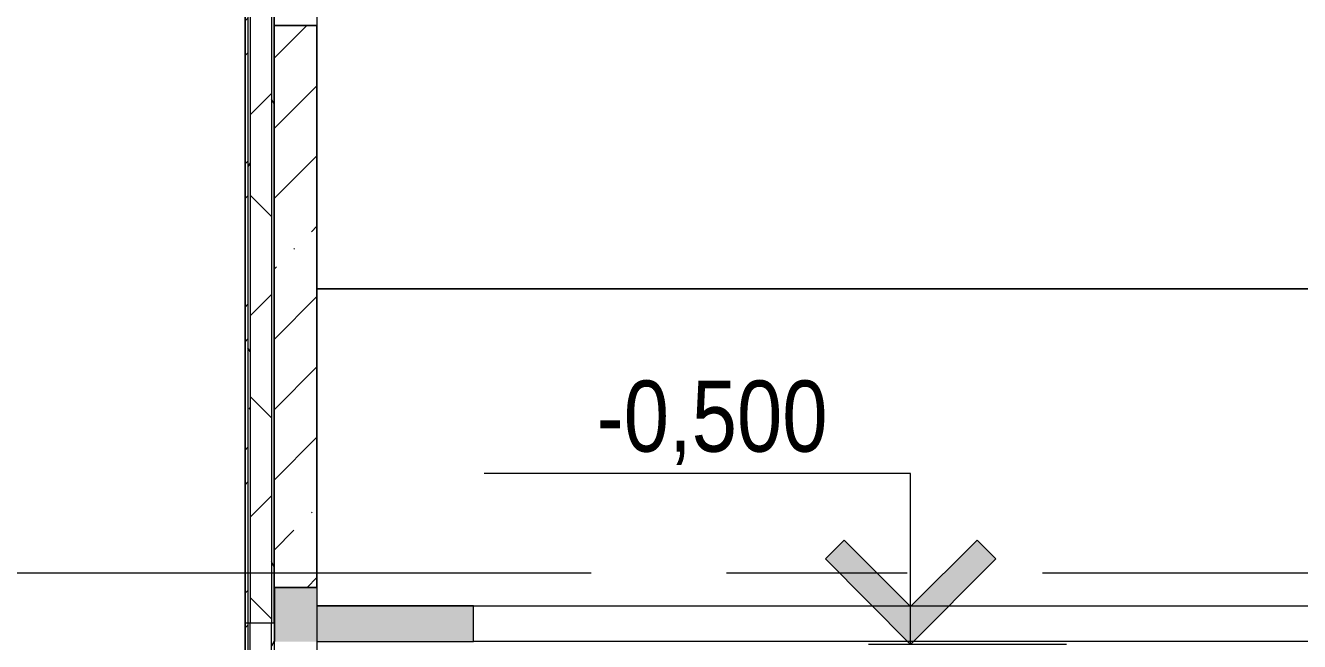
# Model space of a CAD drawing. Header units: millimetres. Extents: x -37960 to 31006, y -24503 to 30326.
# Drawn here: x -33433 to -24473, y -480 to 3850 of the extents above; entities that cross this region are included whole.
import ezdxf

# ---------------------------------------------------------------- set-up
doc = ezdxf.new("R2010")
doc.units = ezdxf.units.MM
doc.linetypes.add('Осевые', pattern=[6350, 1270, -952.5, 3175, -952.5])
for name, color, linetype, lineweight in [('Высотные отметки', 7, 'Continuous', 9), ('Линии-1', 7, 'Осевые', 9), ('Общие ребра', 7, 'Continuous', 9), ('Отделка 1 _4_-1', 7, 'Continuous', 9), ('Отделка 2 _5_-1', 7, 'Continuous', 9), ('Перекрытия', 7, 'Continuous', 9), ('Стены', 7, 'Continuous', 9), ('Структура _1_', 7, 'Continuous', 18), ('Штриховка разреза-3', 7, 'Continuous', 9)]:
    doc.layers.add(name, color=color, linetype=linetype, lineweight=lineweight)
doc.layers.add('Оси-3', color=7, linetype='Осевые', lineweight=9, true_color=0xaaaaaa)
doc.styles.add('Arial Narrow', font='ARIALN.TTF', dxfattribs={"height": 500})
pattern_1 = [(45, (-3145.5, 6475), (-424.264, 424.264), [600, -100, 20, -100]), (45, (-3145.5, 6899), (-424.264, 424.264), [])]
pattern_2 = [(0, (-3145.52, 6475), (812.8, 203.2), [67.056, -542.544, 67.056, -542.544, -3251.2]), (0, (-3145.52, 6475), (812.8, 203.2), [-1219.2, 67.056, -1152.144, 67.056, -542.544, -1422.4]), (0, (-3145.52, 6475), (812.8, 203.2), [-3048, 67.056, -339.344, 67.056, -948.944]), (120, (-2840.72, 6576.6), (-582.3764, 602.3054), [67.056, -542.544, 67.056, -3793.744]), (120, (-2840.72, 6576.6), (-582.3764, 602.3054), [-676.656, -542.544, 67.056, -1152.144, -2032]), (120, (-2840.72, 6576.6), (-582.3764, 602.3054), [-2438.4, 67.056, -542.544, 67.056, -1355.344]), (120, (-2840.72, 6576.6), (-582.3764, 602.3054), [-3115.056, -339.344, 67.056, -948.944]), (240, (-2739.12, 6983), (-230.4236, -805.5054), [67.056, -542.544, 67.056, -542.544, -3251.2]), (240, (-2739.12, 6983), (-230.4236, -805.5054), [-1219.2, 67.056, -1152.144, 67.056, -542.544, -1422.4]), (240, (-2739.12, 6983), (-230.4236, -805.5054), [-3048, 67.056, -339.344, 67.056, -948.944])]
pattern_3 = [(45, (-3145.5, 6475), (-707.107, 707.107), []), (135, (-3145.5, 6475), (-707.107, -707.107), [])]
pattern_4 = [(45, (-3145.5, 6475), (-502.894, 502.894), []), (45, (-3145.5, 7237), (-502.894, 502.894), [])]

# ---------------------------------------------------------------- blocks, each defined once
blk = doc.blocks.new('Высотные отметки - Высотная отметка - Стрелка-4455449-Разрез 3-3')
at = {"layer": 'Высотные отметки'}
blk.add_hatch(color=256, dxfattribs=at).paths.add_polyline_path([(-17708.2, 9932.8), (-17241.1, 9465.7), (-16773.9, 9932.8), (-16641.1, 9800), (-17241.1, 9200), (-17841.1, 9800)], flags=0)
for p, q in [((-17241.1, 10400), (-20241.1, 10400)), ((-17241.1, 9200), (-17241.1, 10400)), ((-17708.2, 9932.8), (-17841.1, 9800)), ((-17241.1, 9465.7), (-17708.2, 9932.8)), ((-16773.9, 9932.8), (-17241.1, 9465.7)), ((-16641.1, 9800), (-16773.9, 9932.8)), ((-17841.1, 9800), (-17241.1, 9200)), ((-17241.1, 9200), (-16641.1, 9800)), ((-16145.5, 9200), (-17537.8, 9200))]:
    blk.add_line(p, q, dxfattribs=at)

msp = doc.modelspace()

# ---------------------------------------------------------------- hatches: boundary and pattern name
at = {"layer": 'Штриховка разреза-3'}
h = msp.add_hatch(dxfattribs=at)
h.set_pattern_fill('FP_5', color=256, style=0, pattern_type=2)
h.set_pattern_definition(pattern_4)
h.paths.add_polyline_path([(-31887.9, -350), (-31868.5, -350), (-31868.5, 13700), (-31888.5, 13700), (-31888.5, -350)], flags=0)
h = msp.add_hatch(dxfattribs=at)
h.set_pattern_fill('FP_3', color=256, style=0, pattern_type=2)
h.set_pattern_definition(pattern_2)
h.paths.add_polyline_path([(-31867.9, -350), (-31853.5, -350), (-31853.5, 13700), (-31868.5, 13700), (-31868.5, -350)], flags=0)
h = msp.add_hatch(dxfattribs=at)
h.set_pattern_fill('FP_4', color=256, style=0, pattern_type=2)
h.set_pattern_definition(pattern_3)
h.paths.add_polyline_path([(-31852.9, -350), (-31703.5, -350), (-31703.5, 13700), (-31853.5, 13700), (-31853.5, -350)], flags=0)
h = msp.add_hatch(dxfattribs=at)
h.set_pattern_fill('FP_3', color=256, style=0, pattern_type=2)
h.set_pattern_definition(pattern_2)
h.paths.add_polyline_path([(-31702.9, -350), (-31683.5, -350), (-31683.5, 13700), (-31703.5, 13700), (-31703.5, -350)], flags=0)
h = msp.add_hatch(dxfattribs=at)
h.set_pattern_fill('FP_1', color=256, style=0, pattern_type=2)
h.set_pattern_definition([(45, (-3145.5, 6475), (-493.914, 493.914), []), (45, (-2651.6, 6475), (-493.914, 493.914), [873.125, -174.625, 6.706, -167.919])])
h.paths.add_polyline_path([(-31383.4, -100), (-31383.4, 3850), (-31683.4, 3850), (-31682.9, -100)], flags=0)
h = msp.add_hatch(dxfattribs=at)
h.set_pattern_fill('FP_2', color=256, style=0, pattern_type=2)
h.set_pattern_definition(pattern_1)
h.paths.add_polyline_path([(23917.1, -350), (25717.1, -350), (25717.1, -100), (23567.1, -100), (23567.1, -230), (23917.1, -230)], flags=0)
h.paths.add_polyline_path([(-31466.9, -230), (-31382.9, -230), (-31383.4, -100), (-31682.9, -100), (-31682.9, -230)], flags=0)
h = msp.add_hatch(dxfattribs=at)
h.set_pattern_fill('FP_2', color=256, style=0, pattern_type=2)
h.set_pattern_definition(pattern_1)
h.paths.add_polyline_path([(-30532.9, -480), (-30282.9, -480), (-30282.9, -230), (-31682.9, -230), (-31682.9, -480), (-30952, -480)], flags=0)
h.paths.add_polyline_path([(23917.1, -480), (23917.1, -230), (22617.1, -230), (22617.1, -480), (23632.1, -480)], flags=0)
h = msp.add_hatch(dxfattribs=at)
h.set_pattern_fill('FP_5', color=256, style=0, pattern_type=2)
h.set_pattern_definition(pattern_4)
h.paths.add_polyline_path([(-31867.9, -5600), (-31867.9, -4800), (-31887.9, -4800), (-31887.9, -5600)], flags=0)
h.paths.add_polyline_path([(-31867.9, -3400), (-31868.5, -350), (-31887.9, -350), (-31887.9, -3400)], flags=0)
h = msp.add_hatch(dxfattribs=at)
h.set_pattern_fill('FP_3', color=256, style=0, pattern_type=2)
h.set_pattern_definition(pattern_2)
h.paths.add_polyline_path([(-31852.9, -5600), (-31852.9, -4800), (-31867.9, -4800), (-31867.9, -5600)], flags=0)
h.paths.add_polyline_path([(-31852.9, -3400), (-31853.5, -350), (-31867.9, -350), (-31867.9, -3400)], flags=0)
h = msp.add_hatch(dxfattribs=at)
h.set_pattern_fill('FP_4', color=256, style=0, pattern_type=2)
h.set_pattern_definition(pattern_3)
h.paths.add_polyline_path([(-31702.9, -5600), (-31702.9, -4800), (-31852.9, -4800), (-31852.9, -5600), (-31724.4, -5600)], flags=0)
h.paths.add_polyline_path([(-31852.9, -3400), (-31702.9, -3400), (-31703.5, -350), (-31852.9, -350), (-31852.9, -2943.8)], flags=0)
h = msp.add_hatch(dxfattribs=at)
h.set_pattern_fill('FP_3', color=256, style=0, pattern_type=2)
h.set_pattern_definition(pattern_2)
h.paths.add_polyline_path([(-31682.9, -5600), (-31682.9, -4800), (-31702.9, -4800), (-31702.9, -5600)], flags=0)
h.paths.add_polyline_path([(-31702.9, -3400), (-31682.9, -3400), (-31683.5, -350), (-31702.9, -350), (-31702.9, -2943.8)], flags=0)

# ---------------------------------------------------------------- linework, layer by layer
at = {"layer": 'Высотные отметки'}
for p, q in [((-32451.6, 0), (-34939, 0)), ((-31179.7, 0), (-32451.6, 0))]:
    msp.add_line(p, q, dxfattribs=at)
at = {"layer": 'Линии-1'}
for p, q in [((-31888.5, 0), (-36101.4, 0)), ((23567.1, 0), (-31383.4, 0))]:
    msp.add_line(p, q, dxfattribs=at)
at = {"layer": 'Общие ребра'}
for p, q in [((-31868.5, 13700), (-31868.5, -350)), ((-31853.5, 13700), (-31853.5, -350)), ((-31703.5, 13700), (-31703.5, -350)), ((-31383.4, -100), (-31682.9, -100)), ((-31682.9, -100), (-31383.4, -100)), ((-31867.9, -350), (-31868.5, -350)), ((-31868.5, -350), (-31867.9, -350)), ((-31867.9, -3400), (-31867.9, -350)), ((-31852.9, -350), (-31853.5, -350)), ((-31853.5, -350), (-31852.9, -350)), ((-31852.9, -3400), (-31852.9, -350)), ((-31702.9, -350), (-31703.5, -350)), ((-31703.5, -350), (-31702.9, -350)), ((-31702.9, -3400), (-31702.9, -350)), ((-30532.9, -480), (-30282.9, -480))]:
    msp.add_line(p, q, dxfattribs=at)
at = {"layer": 'Оси-3'}
msp.add_line((-31382.9, -22903.4), (-31382.9, 29000), dxfattribs=at)
at = {"layer": 'Отделка 1 _4_-1'}
for p, q in [((-31683.5, -350), (-31683.5, 13700)), ((-31682.9, -350), (-31683.5, -350))]:
    msp.add_line(p, q, dxfattribs=at)
at = {"layer": 'Отделка 2 _5_-1'}
for p, q in [((-31888.5, 13700), (-31888.5, -350)), ((-31888.5, -350), (-31887.9, -350)), ((-31887.9, -350), (-31887.9, -3400))]:
    msp.add_line(p, q, dxfattribs=at)
at = {"layer": 'Перекрытия'}
for p, q in [((-31684.3, -100), (-31661.9, -100)), ((-31383.4, -100), (-31682.9, -100)), ((-31682.9, -100), (-31682.9, -350)), ((-31682.9, -350), (-31682.9, -100)), ((-31382.9, -230), (-25632.9, -230)), ((-30282.9, -480), (-30282.9, -230)), ((-30282.9, -230), (-16032.9, -230)), ((-31685.3, -350), (-31682.9, -350)), ((-16032.9, -480), (-30282.9, -480))]:
    msp.add_line(p, q, dxfattribs=at)
at = {"layer": 'Стены'}
for p, q in [((-31383.4, 12250), (-31383.4, 2000)), ((-31888.5, -350), (-31888.5, 11100)), ((-31888.5, -350), (-31888.5, 11100)), ((-31888.5, -350), (-31888.5, 11100)), ((-31888.5, -350), (-31888.5, 11100)), ((-31683.5, 11100), (-31683.5, -350)), ((-31683.5, 11100), (-31683.5, -350)), ((-31683.5, 11100), (-31683.5, -350)), ((-31683.5, 11100), (-31683.5, -350)), ((-31683.4, 3850), (-31383.4, 3850)), ((-31683.4, -100), (-31683.4, 3850)), ((-31383.4, 3850), (-31383.4, -100)), ((-31383.4, 2000), (-21232.9, 2000)), ((-21232.9, 2000), (-31383.4, 2000)), ((-31383.4, 2000), (-31383.4, -100)), ((-31683.4, -100), (-31383.4, -100)), ((-31383.4, -230), (-16032.9, -230)), ((-31683.5, -350), (-31888.5, -350)), ((-31683.5, -350), (-31888.5, -350)), ((-31887.9, -1200), (-31887.9, -350))]:
    msp.add_line(p, q, dxfattribs=at)
at = {"layer": 'Структура _1_'}
for p, q in [((-31383.4, 12250), (-31383.4, -230)), ((-31381.4, -230), (-31381.4, 12250)), ((-31383.4, 3850), (-31683.4, 3850)), ((-31683.4, 3850), (-31683.4, -100)), ((-31383.4, -100), (-31383.4, 3850)), ((-31683.4, -100), (-31682.9, -100)), ((-31682.9, -100), (-31682.9, -230)), ((-31382.9, -100), (-31383.4, -100)), ((-31382.9, -230), (-31382.9, -100)), ((-31682.9, -230), (-31682.9, -350)), ((-31383.4, -230), (-31381.4, -230)), ((-30282.9, -230), (-31382.9, -230)), ((-30282.9, -480), (-30282.9, -230)), ((-31682.9, -480), (-31682.9, -350)), ((-31682.9, -350), (-31682.9, -480)), ((-31682.9, -3400), (-31682.9, -480)), ((-31382.9, -480), (-30532.9, -480))]:
    msp.add_line(p, q, dxfattribs=at)

# ---------------------------------------------------------------- block references
at = {"layer": 'Высотные отметки'}
msp.add_blockref('Высотные отметки - Высотная отметка - Стрелка-4455449-Разрез 3-3', (-9966.8, -9700), dxfattribs=at)

# ---------------------------------------------------------------- texts
at = {"layer": 'Высотные отметки', "insert": (-29416.3, 1354.3), "char_height": 500, "width": 1940.404, "attachment_point": 1, "line_spacing_factor": 0.974696, "style": 'Arial Narrow'}
msp.add_mtext('-0,500', dxfattribs=at)

doc.saveas('drawing.dxf')
